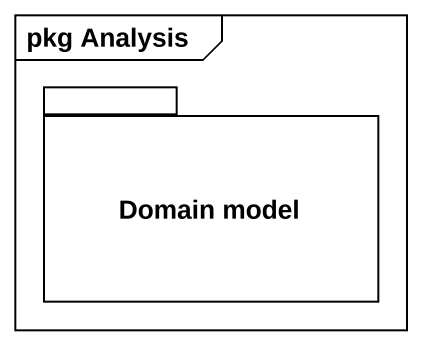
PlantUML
@startuml
mainframe pkg Analysis
package "Domain model" as Domain_model {
}
@enduml
